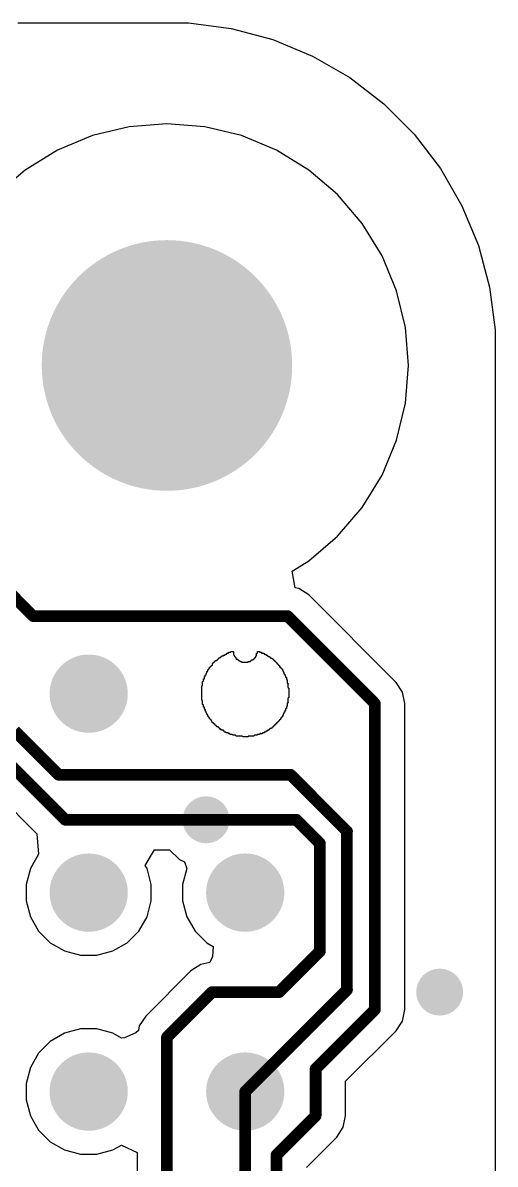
# Model space of a CAD drawing. Header units: inches. Extents: x 0.3 to 40.7, y 0.3 to 25.1.
# Drawn here: x 34.66 to 40.69, y 10.48 to 25.05 of the extents above; entities that cross this region are included whole.
import ezdxf

# ---------------------------------------------------------------- set-up
doc = ezdxf.new("R2010")
doc.units = ezdxf.units.IN
for name, color, linetype in [('BOTTOM', 5, 'Continuous'), ('Pad Holes', 156, 'Continuous'), ('Via Holes', 16, 'Continuous')]:
    doc.layers.add(name, color=color, linetype=linetype)

# ---------------------------------------------------------------- blocks, each defined once
blk = doc.blocks.new('TP_1_00MM_B_3486')
at = {"layer": 'BOTTOM'}
h = blk.add_hatch(color=5, dxfattribs=at)
edge = h.paths.add_edge_path()
edge.add_arc((0, 0), 0.5, 0, 360)
blk = doc.blocks.new('TP_1_00MM_B_3487')
at = {"layer": 'BOTTOM'}
h = blk.add_hatch(color=5, dxfattribs=at)
edge = h.paths.add_edge_path()
edge.add_arc((0, 0), 0.5, 0, 360)
blk = doc.blocks.new('TP_1_00MM_B_3488')
at = {"layer": 'BOTTOM'}
h = blk.add_hatch(color=5, dxfattribs=at)
edge = h.paths.add_edge_path()
edge.add_arc((0, 0), 0.5, 0, 360)
blk = doc.blocks.new('TP_1_00MM_B_3489')
at = {"layer": 'BOTTOM'}
h = blk.add_hatch(color=5, dxfattribs=at)
edge = h.paths.add_edge_path()
edge.add_arc((0, 0), 0.5, 0, 360)
blk = doc.blocks.new('TP_1_00MM_B_3493')
at = {"layer": 'BOTTOM'}
h = blk.add_hatch(color=5, dxfattribs=at)
edge = h.paths.add_edge_path()
edge.add_arc((0, 0), 0.5, 0, 360)

msp = doc.modelspace()

# ---------------------------------------------------------------- hatches: boundary and pattern name
at = {"layer": 'BOTTOM'}
h = msp.add_hatch(color=5, dxfattribs=at)
edge = h.paths.add_edge_path()
edge.add_arc((36.5, 20.68), 1.5, 0, 360)
h = msp.add_hatch(color=5, dxfattribs=at)
edge = h.paths.add_edge_path()
edge.add_arc((37, 14.88), 0.3, 0, 360)
h = msp.add_hatch(color=5, dxfattribs=at)
edge = h.paths.add_edge_path()
edge.add_arc((39.985, 12.68), 0.3, 0, 360)
at = {"layer": 'Pad Holes'}
h = msp.add_hatch(color=7, dxfattribs=at)
edge = h.paths.add_edge_path()
edge.add_arc((36.5, 20.68), 1.6, 0, 360)
at = {"layer": 'Via Holes'}
h = msp.add_hatch(color=7, dxfattribs=at)
edge = h.paths.add_edge_path()
edge.add_arc((37, 14.88), 0.15, 0, 360)
h = msp.add_hatch(color=7, dxfattribs=at)
edge = h.paths.add_edge_path()
edge.add_arc((39.985, 12.68), 0.15, 0, 360)

# ---------------------------------------------------------------- linework, layer by layer
at = {"layer": 'BOTTOM'}
for p, q in [((34.596, 25.054), (36.5, 25.054)), ((36.5, 25.054), (36.775, 25.054)), ((36.775, 25.054), (37.32, 24.982)), ((37.32, 24.982), (37.851, 24.84)), ((37.851, 24.84), (38.359, 24.63)), ((38.359, 24.63), (38.835, 24.355)), ((38.835, 24.355), (39.271, 24.02)), ((39.271, 24.02), (39.66, 23.631)), ((36.5, 23.765), (36.018, 23.727)), ((36.983, 23.727), (36.5, 23.765)), ((35.547, 23.614), (35.1, 23.428)), ((36.018, 23.727), (35.547, 23.614)), ((37.453, 23.614), (36.983, 23.727)), ((37.9, 23.428), (37.453, 23.614)), ((39.66, 23.631), (39.995, 23.195)), ((35.1, 23.428), (34.687, 23.175)), ((38.313, 23.175), (37.9, 23.428)), ((34.687, 23.175), (34.319, 22.861)), ((38.681, 22.861), (38.313, 23.175)), ((39.995, 23.195), (40.27, 22.719)), ((38.995, 22.493), (38.681, 22.861)), ((40.27, 22.719), (40.48, 22.211)), ((39.248, 22.08), (38.995, 22.493)), ((40.48, 22.211), (40.622, 21.68)), ((39.434, 21.633), (39.248, 22.08)), ((39.547, 21.163), (39.434, 21.633)), ((40.622, 21.68), (40.694, 21.135)), ((39.585, 20.68), (39.547, 21.163)), ((40.694, 21.135), (40.694, 20.86)), ((40.694, 20.86), (40.694, 4.5)), ((39.547, 20.197), (39.585, 20.68)), ((39.434, 19.727), (39.547, 20.197)), ((39.248, 19.28), (39.434, 19.727)), ((38.995, 18.867), (39.248, 19.28)), ((38.681, 18.499), (38.995, 18.867)), ((38.313, 18.185), (38.681, 18.499)), ((38.101, 18.054), (38.313, 18.185)), ((38.138, 17.843), (38.101, 18.054)), ((38.187, 17.833), (38.138, 17.843)), ((38.311, 17.75), (38.187, 17.833)), ((39.427, 16.634), (38.311, 17.75)), ((37.11, 16.899), (37.11, 16.904)), ((37.11, 16.904), (37.115, 16.904)), ((37.115, 16.904), (37.115, 16.908)), ((37.115, 16.908), (37.119, 16.908)), ((37.119, 16.908), (37.119, 16.912)), ((37.119, 16.912), (37.137, 16.912)), ((37.137, 16.912), (37.137, 16.917)), ((37.137, 16.917), (37.141, 16.917)), ((37.141, 16.917), (37.141, 16.921)), ((37.141, 16.921), (37.146, 16.921)), ((37.146, 16.921), (37.146, 16.926)), ((37.146, 16.926), (37.15, 16.926)), ((37.15, 16.926), (37.15, 16.93)), ((37.15, 16.93), (37.154, 16.93)), ((37.154, 16.93), (37.154, 16.935)), ((37.154, 16.935), (37.159, 16.935)), ((37.159, 16.935), (37.159, 16.939)), ((37.159, 16.939), (37.163, 16.939)), ((37.163, 16.939), (37.163, 16.943)), ((37.163, 16.943), (37.168, 16.943)), ((37.168, 16.943), (37.168, 16.948)), ((37.168, 16.948), (37.172, 16.948)), ((37.172, 16.948), (37.172, 16.952)), ((37.172, 16.952), (37.185, 16.952)), ((37.185, 16.952), (37.185, 16.957)), ((37.185, 16.957), (37.19, 16.957)), ((37.19, 16.957), (37.19, 16.961)), ((37.19, 16.961), (37.194, 16.961)), ((37.194, 16.961), (37.194, 16.965)), ((37.194, 16.965), (37.199, 16.965)), ((37.199, 16.965), (37.199, 16.97)), ((37.199, 16.97), (37.203, 16.97)), ((37.203, 16.97), (37.203, 16.974)), ((37.203, 16.974), (37.221, 16.974)), ((37.221, 16.974), (37.221, 16.983)), ((37.221, 16.983), (37.238, 16.983)), ((37.238, 16.983), (37.238, 16.987)), ((37.238, 16.987), (37.243, 16.987)), ((37.243, 16.987), (37.243, 16.992)), ((37.243, 16.992), (37.247, 16.992)), ((37.247, 16.992), (37.247, 16.996)), ((37.247, 16.996), (37.265, 16.996)), ((37.265, 16.996), (37.265, 17.005)), ((37.265, 17.005), (37.282, 17.005)), ((37.282, 17.005), (37.282, 17.009)), ((37.282, 17.009), (37.287, 17.009)), ((37.287, 17.009), (37.287, 17.018)), ((37.287, 17.018), (37.318, 17.018)), ((37.318, 17.018), (37.318, 17.027)), ((37.318, 17.027), (37.349, 17.027)), ((37.349, 17.027), (37.349, 16.987)), ((37.349, 16.987), (37.353, 16.987)), ((37.353, 16.987), (37.353, 16.983)), ((37.353, 16.983), (37.357, 16.983)), ((37.357, 16.983), (37.357, 16.97)), ((37.357, 16.97), (37.362, 16.97)), ((37.362, 16.97), (37.362, 16.965)), ((37.362, 16.965), (37.366, 16.965)), ((37.366, 16.965), (37.366, 16.961)), ((37.366, 16.961), (37.371, 16.961)), ((37.371, 16.961), (37.371, 16.957)), ((37.371, 16.957), (37.375, 16.957)), ((37.375, 16.957), (37.375, 16.952)), ((37.375, 16.952), (37.379, 16.952)), ((37.379, 16.952), (37.379, 16.935)), ((37.379, 16.935), (37.384, 16.935)), ((37.384, 16.935), (37.384, 16.93)), ((37.384, 16.93), (37.393, 16.93)), ((37.393, 16.93), (37.393, 16.935)), ((37.393, 16.935), (37.397, 16.935)), ((37.397, 16.935), (37.397, 16.93)), ((37.397, 16.93), (37.401, 16.93)), ((37.401, 16.93), (37.401, 16.926)), ((37.401, 16.926), (37.406, 16.926)), ((37.406, 16.926), (37.406, 16.921)), ((37.406, 16.921), (37.41, 16.921)), ((37.41, 16.921), (37.41, 16.917)), ((37.41, 16.917), (37.415, 16.917)), ((37.415, 16.917), (37.415, 16.912)), ((37.415, 16.912), (37.428, 16.912)), ((37.428, 16.912), (37.428, 16.908)), ((37.428, 16.908), (37.432, 16.908)), ((37.432, 16.908), (37.432, 16.904)), ((37.432, 16.904), (37.437, 16.904)), ((37.437, 16.904), (37.437, 16.899)), ((37.569, 16.899), (37.569, 16.908)), ((37.569, 16.908), (37.573, 16.908)), ((37.573, 16.908), (37.573, 16.912)), ((37.573, 16.912), (37.582, 16.912)), ((37.582, 16.912), (37.582, 16.921)), ((37.582, 16.921), (37.6, 16.921)), ((37.6, 16.921), (37.6, 16.926)), ((37.6, 16.926), (37.604, 16.926)), ((37.604, 16.926), (37.604, 16.93)), ((37.604, 16.93), (37.609, 16.93)), ((37.609, 16.93), (37.609, 16.935)), ((37.609, 16.935), (37.613, 16.935)), ((37.613, 16.935), (37.613, 16.939)), ((37.613, 16.939), (37.618, 16.939)), ((37.618, 16.939), (37.618, 16.943)), ((37.618, 16.943), (37.622, 16.943)), ((37.622, 16.943), (37.622, 16.948)), ((37.622, 16.948), (37.626, 16.948)), ((37.626, 16.948), (37.626, 16.952)), ((37.626, 16.952), (37.631, 16.952)), ((37.631, 16.952), (37.631, 16.957)), ((37.631, 16.957), (37.635, 16.957)), ((37.635, 16.957), (37.635, 16.974)), ((37.635, 16.974), (37.644, 16.974)), ((37.644, 16.974), (37.644, 17.005)), ((37.644, 17.005), (37.653, 17.005)), ((37.653, 17.005), (37.653, 17.009)), ((37.653, 17.009), (37.657, 17.009)), ((37.657, 17.009), (37.657, 17.027)), ((37.657, 17.027), (37.684, 17.027)), ((37.684, 17.027), (37.684, 17.023)), ((37.684, 17.023), (37.688, 17.023)), ((37.688, 17.023), (37.688, 17.018)), ((37.688, 17.018), (37.706, 17.018)), ((37.706, 17.018), (37.706, 17.014)), ((37.706, 17.014), (37.71, 17.014)), ((37.71, 17.014), (37.71, 17.005)), ((37.71, 17.005), (37.741, 17.005)), ((37.741, 17.005), (37.741, 16.996)), ((37.741, 16.996), (37.759, 16.996)), ((37.759, 16.996), (37.759, 16.992)), ((37.759, 16.992), (37.763, 16.992)), ((37.763, 16.992), (37.763, 16.987)), ((37.763, 16.987), (37.767, 16.987)), ((37.767, 16.987), (37.767, 16.983)), ((37.767, 16.983), (37.772, 16.983)), ((37.772, 16.983), (37.772, 16.987)), ((37.772, 16.987), (37.776, 16.987)), ((37.776, 16.987), (37.776, 16.983)), ((37.776, 16.983), (37.781, 16.983)), ((37.781, 16.983), (37.781, 16.979)), ((37.781, 16.979), (37.785, 16.979)), ((37.785, 16.979), (37.785, 16.974)), ((37.785, 16.974), (37.79, 16.974)), ((37.79, 16.974), (37.79, 16.97)), ((37.79, 16.97), (37.794, 16.97)), ((37.794, 16.97), (37.794, 16.965)), ((37.794, 16.965), (37.812, 16.965)), ((37.812, 16.965), (37.812, 16.961)), ((37.812, 16.961), (37.816, 16.961)), ((37.816, 16.961), (37.816, 16.952)), ((37.816, 16.952), (37.825, 16.952)), ((37.825, 16.952), (37.825, 16.943)), ((37.825, 16.943), (37.842, 16.943)), ((37.842, 16.943), (37.842, 16.939)), ((37.842, 16.939), (37.847, 16.939)), ((37.847, 16.939), (37.847, 16.935)), ((37.847, 16.935), (37.851, 16.935)), ((37.851, 16.935), (37.851, 16.93)), ((37.851, 16.93), (37.856, 16.93)), ((37.856, 16.93), (37.856, 16.926)), ((37.856, 16.926), (37.86, 16.926)), ((37.86, 16.926), (37.86, 16.921)), ((37.86, 16.921), (37.864, 16.921)), ((37.864, 16.921), (37.864, 16.917)), ((37.864, 16.917), (37.869, 16.917)), ((37.869, 16.917), (37.869, 16.912)), ((37.869, 16.912), (37.873, 16.912)), ((37.873, 16.912), (37.873, 16.908)), ((37.873, 16.908), (37.878, 16.908)), ((37.878, 16.908), (37.878, 16.904)), ((37.878, 16.904), (37.882, 16.904)), ((37.882, 16.904), (37.882, 16.899)), ((37.009, 16.754), (37.009, 16.771)), ((37.009, 16.771), (37.018, 16.771)), ((37.018, 16.771), (37.018, 16.776)), ((37.018, 16.776), (37.022, 16.776)), ((37.022, 16.776), (37.022, 16.793)), ((37.022, 16.793), (37.027, 16.793)), ((37.027, 16.793), (37.027, 16.798)), ((37.027, 16.798), (37.031, 16.798)), ((37.031, 16.798), (37.031, 16.802)), ((37.031, 16.802), (37.035, 16.802)), ((37.035, 16.802), (37.035, 16.807)), ((37.035, 16.807), (37.04, 16.807)), ((37.04, 16.807), (37.04, 16.82)), ((37.04, 16.82), (37.044, 16.82)), ((37.044, 16.82), (37.044, 16.824)), ((37.044, 16.824), (37.049, 16.824)), ((37.049, 16.824), (37.049, 16.829)), ((37.049, 16.829), (37.053, 16.829)), ((37.053, 16.829), (37.053, 16.833)), ((37.053, 16.833), (37.057, 16.833)), ((37.057, 16.833), (37.057, 16.837)), ((37.057, 16.837), (37.062, 16.837)), ((37.062, 16.837), (37.062, 16.842)), ((37.062, 16.842), (37.066, 16.842)), ((37.066, 16.842), (37.066, 16.846)), ((37.066, 16.846), (37.071, 16.846)), ((37.071, 16.846), (37.071, 16.851)), ((37.071, 16.851), (37.075, 16.851)), ((37.075, 16.851), (37.075, 16.855)), ((37.075, 16.855), (37.08, 16.855)), ((37.08, 16.855), (37.08, 16.86)), ((37.08, 16.86), (37.084, 16.86)), ((37.084, 16.86), (37.084, 16.877)), ((37.084, 16.877), (37.088, 16.877)), ((37.088, 16.877), (37.088, 16.882)), ((37.088, 16.882), (37.093, 16.882)), ((37.093, 16.882), (37.093, 16.886)), ((37.093, 16.886), (37.097, 16.886)), ((37.097, 16.886), (37.097, 16.89)), ((37.097, 16.89), (37.102, 16.89)), ((37.102, 16.89), (37.102, 16.895)), ((37.102, 16.895), (37.106, 16.895)), ((37.106, 16.895), (37.106, 16.899)), ((37.106, 16.899), (37.11, 16.899)), ((37.437, 16.899), (37.454, 16.899)), ((37.454, 16.899), (37.454, 16.89)), ((37.454, 16.89), (37.538, 16.89)), ((37.538, 16.89), (37.538, 16.899)), ((37.538, 16.899), (37.569, 16.899)), ((37.882, 16.899), (37.887, 16.899)), ((37.887, 16.899), (37.887, 16.895)), ((37.887, 16.895), (37.891, 16.895)), ((37.891, 16.895), (37.891, 16.89)), ((37.891, 16.89), (37.895, 16.89)), ((37.895, 16.89), (37.895, 16.886)), ((37.895, 16.886), (37.9, 16.886)), ((37.9, 16.886), (37.9, 16.882)), ((37.9, 16.882), (37.904, 16.882)), ((37.904, 16.882), (37.904, 16.877)), ((37.904, 16.877), (37.909, 16.877)), ((37.909, 16.877), (37.909, 16.873)), ((37.909, 16.873), (37.913, 16.873)), ((37.913, 16.873), (37.913, 16.868)), ((37.913, 16.868), (37.917, 16.868)), ((37.917, 16.868), (37.917, 16.864)), ((37.917, 16.864), (37.922, 16.864)), ((37.922, 16.864), (37.922, 16.86)), ((37.922, 16.86), (37.926, 16.86)), ((37.926, 16.86), (37.926, 16.855)), ((37.926, 16.855), (37.931, 16.855)), ((37.931, 16.855), (37.931, 16.851)), ((37.931, 16.851), (37.935, 16.851)), ((37.935, 16.851), (37.935, 16.846)), ((37.935, 16.846), (37.939, 16.846)), ((37.939, 16.846), (37.939, 16.842)), ((37.939, 16.842), (37.944, 16.842)), ((37.939, 16.837), (37.939, 16.833)), ((37.944, 16.837), (37.939, 16.837)), ((37.939, 16.833), (37.944, 16.833)), ((37.944, 16.842), (37.944, 16.837)), ((37.944, 16.833), (37.944, 16.829)), ((37.944, 16.829), (37.948, 16.829)), ((37.948, 16.829), (37.948, 16.824)), ((37.948, 16.824), (37.953, 16.824)), ((37.953, 16.824), (37.953, 16.815)), ((37.953, 16.815), (37.962, 16.815)), ((37.962, 16.815), (37.962, 16.811)), ((37.962, 16.811), (37.966, 16.811)), ((37.966, 16.811), (37.966, 16.807)), ((37.966, 16.807), (37.97, 16.807)), ((37.97, 16.807), (37.97, 16.802)), ((37.97, 16.802), (37.975, 16.802)), ((37.975, 16.802), (37.975, 16.785)), ((37.975, 16.785), (37.979, 16.785)), ((37.979, 16.785), (37.979, 16.78)), ((37.979, 16.78), (37.984, 16.78)), ((37.984, 16.78), (37.984, 16.767)), ((37.984, 16.767), (37.988, 16.767)), ((37.988, 16.767), (37.988, 16.763)), ((37.988, 16.763), (37.992, 16.763)), ((37.992, 16.763), (37.992, 16.745)), ((36.956, 16.595), (36.956, 16.643)), ((36.956, 16.643), (36.96, 16.643)), ((36.96, 16.643), (36.96, 16.648)), ((36.96, 16.648), (36.965, 16.648)), ((36.965, 16.648), (36.965, 16.652)), ((36.965, 16.652), (36.969, 16.652)), ((36.969, 16.652), (36.969, 16.679)), ((36.969, 16.679), (36.978, 16.679)), ((36.978, 16.679), (36.978, 16.71)), ((36.978, 16.71), (36.987, 16.71)), ((36.987, 16.71), (36.987, 16.727)), ((36.987, 16.727), (36.991, 16.727)), ((36.991, 16.727), (36.991, 16.732)), ((36.991, 16.732), (37, 16.732)), ((37, 16.732), (37, 16.749)), ((37, 16.749), (37.005, 16.749)), ((37.005, 16.749), (37.005, 16.754)), ((37.005, 16.754), (37.009, 16.754)), ((37.992, 16.745), (37.997, 16.745)), ((37.997, 16.745), (37.997, 16.74)), ((37.997, 16.74), (38.006, 16.74)), ((38.006, 16.74), (38.006, 16.723)), ((38.006, 16.723), (38.01, 16.723)), ((38.01, 16.723), (38.01, 16.718)), ((38.01, 16.718), (38.014, 16.718)), ((38.014, 16.718), (38.014, 16.701)), ((38.014, 16.701), (38.023, 16.701)), ((38.023, 16.701), (38.023, 16.696)), ((38.023, 16.696), (38.028, 16.696)), ((38.028, 16.696), (38.028, 16.67)), ((38.028, 16.67), (38.032, 16.67)), ((38.032, 16.67), (38.032, 16.665)), ((38.032, 16.665), (38.036, 16.665)), ((38.036, 16.665), (38.036, 16.626)), ((38.036, 16.626), (38.045, 16.626)), ((38.045, 16.626), (38.045, 16.617)), ((38.045, 16.617), (38.05, 16.617)), ((38.05, 16.613), (38.045, 16.613)), ((38.045, 16.613), (38.045, 16.568)), ((38.05, 16.617), (38.05, 16.613)), ((39.51, 16.51), (39.427, 16.634)), ((36.947, 16.405), (36.947, 16.591)), ((36.947, 16.591), (36.952, 16.591)), ((36.952, 16.591), (36.952, 16.595)), ((36.952, 16.595), (36.956, 16.595)), ((38.045, 16.568), (38.05, 16.568)), ((38.05, 16.568), (38.05, 16.564)), ((38.05, 16.564), (38.054, 16.564)), ((38.054, 16.564), (38.054, 16.56)), ((38.054, 16.56), (38.059, 16.56)), ((38.059, 16.56), (38.059, 16.436)), ((39.539, 16.364), (39.51, 16.51)), ((36.952, 16.405), (36.947, 16.405)), ((36.952, 16.401), (36.952, 16.405)), ((36.956, 16.401), (36.952, 16.401)), ((36.956, 16.352), (36.956, 16.401)), ((36.96, 16.352), (36.956, 16.352)), ((36.96, 16.348), (36.96, 16.352)), ((36.969, 16.348), (36.96, 16.348)), ((36.969, 16.317), (36.969, 16.348)), ((38.032, 16.326), (38.028, 16.326)), ((38.028, 16.326), (38.028, 16.299)), ((38.036, 16.33), (38.032, 16.33)), ((38.032, 16.33), (38.032, 16.326)), ((38.045, 16.37), (38.036, 16.37)), ((38.036, 16.37), (38.036, 16.33)), ((38.05, 16.432), (38.045, 16.432)), ((38.045, 16.432), (38.045, 16.383)), ((38.045, 16.383), (38.05, 16.383)), ((38.05, 16.379), (38.045, 16.379)), ((38.045, 16.379), (38.045, 16.37)), ((38.059, 16.436), (38.05, 16.436)), ((38.05, 16.436), (38.05, 16.432)), ((38.05, 16.383), (38.05, 16.379)), ((39.539, 12.457), (39.539, 16.364)), ((36.978, 16.317), (36.969, 16.317)), ((36.978, 16.291), (36.978, 16.317)), ((36.982, 16.291), (36.978, 16.291)), ((36.982, 16.286), (36.982, 16.291)), ((36.987, 16.286), (36.982, 16.286)), ((36.987, 16.282), (36.987, 16.286)), ((36.991, 16.282), (36.987, 16.282)), ((36.987, 16.269), (36.987, 16.277)), ((36.987, 16.277), (36.991, 16.277)), ((36.991, 16.269), (36.987, 16.269)), ((36.991, 16.277), (36.991, 16.282)), ((36.991, 16.264), (36.991, 16.269)), ((37, 16.264), (36.991, 16.264)), ((37, 16.247), (37, 16.264)), ((37.005, 16.247), (37, 16.247)), ((37.005, 16.242), (37.005, 16.247)), ((37.009, 16.242), (37.005, 16.242)), ((37.009, 16.224), (37.009, 16.242)), ((37.018, 16.224), (37.009, 16.224)), ((37.018, 16.22), (37.018, 16.224)), ((37.022, 16.22), (37.018, 16.22)), ((37.022, 16.202), (37.022, 16.22)), ((37.027, 16.202), (37.022, 16.202)), ((37.027, 16.198), (37.027, 16.202)), ((37.031, 16.198), (37.027, 16.198)), ((37.031, 16.194), (37.031, 16.198)), ((37.035, 16.194), (37.031, 16.194)), ((37.035, 16.189), (37.035, 16.194)), ((37.04, 16.189), (37.035, 16.189)), ((37.04, 16.176), (37.04, 16.189)), ((37.044, 16.176), (37.04, 16.176)), ((37.044, 16.172), (37.044, 16.176)), ((37.962, 16.18), (37.953, 16.18)), ((37.953, 16.18), (37.953, 16.163)), ((37.966, 16.189), (37.962, 16.189)), ((37.962, 16.189), (37.962, 16.18)), ((37.975, 16.194), (37.966, 16.194)), ((37.966, 16.194), (37.966, 16.189)), ((37.979, 16.211), (37.975, 16.211)), ((37.975, 16.211), (37.975, 16.194)), ((37.984, 16.216), (37.979, 16.216)), ((37.979, 16.216), (37.979, 16.211)), ((37.992, 16.233), (37.984, 16.233)), ((37.984, 16.233), (37.984, 16.216)), ((37.997, 16.251), (37.992, 16.251)), ((37.992, 16.251), (37.992, 16.233)), ((38.006, 16.255), (37.997, 16.255)), ((37.997, 16.255), (37.997, 16.251)), ((38.01, 16.273), (38.006, 16.273)), ((38.006, 16.273), (38.006, 16.255)), ((38.014, 16.277), (38.01, 16.277)), ((38.01, 16.277), (38.01, 16.273)), ((38.019, 16.295), (38.014, 16.295)), ((38.014, 16.295), (38.014, 16.277)), ((38.028, 16.299), (38.019, 16.299)), ((38.019, 16.299), (38.019, 16.295)), ((37.049, 16.172), (37.044, 16.172)), ((37.049, 16.167), (37.049, 16.172)), ((37.053, 16.167), (37.049, 16.167)), ((37.053, 16.163), (37.053, 16.167)), ((37.057, 16.163), (37.053, 16.163)), ((37.057, 16.158), (37.057, 16.163)), ((37.062, 16.158), (37.057, 16.158)), ((37.062, 16.154), (37.062, 16.158)), ((37.066, 16.154), (37.062, 16.154)), ((37.066, 16.15), (37.066, 16.154)), ((37.071, 16.15), (37.066, 16.15)), ((37.071, 16.145), (37.071, 16.15)), ((37.075, 16.145), (37.071, 16.145)), ((37.075, 16.127), (37.075, 16.145)), ((37.084, 16.127), (37.075, 16.127)), ((37.084, 16.119), (37.084, 16.127)), ((37.093, 16.119), (37.084, 16.119)), ((37.093, 16.11), (37.093, 16.119)), ((37.097, 16.11), (37.093, 16.11)), ((37.097, 16.105), (37.097, 16.11)), ((37.106, 16.105), (37.097, 16.105)), ((37.106, 16.097), (37.106, 16.105)), ((37.115, 16.097), (37.106, 16.097)), ((37.115, 16.088), (37.115, 16.097)), ((37.119, 16.088), (37.115, 16.088)), ((37.119, 16.083), (37.119, 16.088)), ((37.128, 16.083), (37.119, 16.083)), ((37.128, 16.075), (37.128, 16.083)), ((37.137, 16.075), (37.128, 16.075)), ((37.137, 16.066), (37.137, 16.075)), ((37.154, 16.066), (37.137, 16.066)), ((37.154, 16.061), (37.154, 16.066)), ((37.159, 16.061), (37.154, 16.061)), ((37.159, 16.057), (37.159, 16.061)), ((37.163, 16.057), (37.159, 16.057)), ((37.163, 16.052), (37.163, 16.057)), ((37.168, 16.052), (37.163, 16.052)), ((37.168, 16.048), (37.168, 16.052)), ((37.172, 16.048), (37.168, 16.048)), ((37.172, 16.044), (37.172, 16.048)), ((37.177, 16.044), (37.172, 16.044)), ((37.177, 16.039), (37.177, 16.044)), ((37.181, 16.039), (37.177, 16.039)), ((37.181, 16.035), (37.181, 16.039)), ((37.185, 16.035), (37.181, 16.035)), ((37.185, 16.03), (37.185, 16.035)), ((37.19, 16.03), (37.185, 16.03)), ((37.194, 16.035), (37.19, 16.035)), ((37.19, 16.035), (37.19, 16.03)), ((37.194, 16.03), (37.194, 16.035)), ((37.199, 16.03), (37.194, 16.03)), ((37.199, 16.026), (37.199, 16.03)), ((37.807, 16.03), (37.803, 16.03)), ((37.803, 16.03), (37.803, 16.022)), ((37.816, 16.035), (37.807, 16.035)), ((37.807, 16.035), (37.807, 16.03)), ((37.834, 16.044), (37.816, 16.044)), ((37.816, 16.044), (37.816, 16.035)), ((37.838, 16.048), (37.834, 16.048)), ((37.834, 16.048), (37.834, 16.044)), ((37.842, 16.052), (37.838, 16.052)), ((37.838, 16.052), (37.838, 16.048)), ((37.847, 16.057), (37.842, 16.057)), ((37.842, 16.057), (37.842, 16.052)), ((37.851, 16.061), (37.847, 16.061)), ((37.847, 16.061), (37.847, 16.057)), ((37.856, 16.066), (37.851, 16.066)), ((37.851, 16.066), (37.851, 16.061)), ((37.86, 16.07), (37.856, 16.07)), ((37.856, 16.07), (37.856, 16.066)), ((37.864, 16.075), (37.86, 16.075)), ((37.86, 16.075), (37.86, 16.07)), ((37.869, 16.079), (37.864, 16.079)), ((37.864, 16.079), (37.864, 16.075)), ((37.873, 16.083), (37.869, 16.083)), ((37.869, 16.083), (37.869, 16.079)), ((37.878, 16.088), (37.873, 16.088)), ((37.873, 16.088), (37.873, 16.083)), ((37.882, 16.092), (37.878, 16.092)), ((37.878, 16.092), (37.878, 16.088)), ((37.887, 16.097), (37.882, 16.097)), ((37.882, 16.097), (37.882, 16.092)), ((37.891, 16.101), (37.887, 16.101)), ((37.887, 16.101), (37.887, 16.097)), ((37.895, 16.105), (37.891, 16.105)), ((37.891, 16.105), (37.891, 16.101)), ((37.9, 16.11), (37.895, 16.11)), ((37.895, 16.11), (37.895, 16.105)), ((37.904, 16.114), (37.9, 16.114)), ((37.9, 16.114), (37.9, 16.11)), ((37.909, 16.119), (37.904, 16.119)), ((37.904, 16.119), (37.904, 16.114)), ((37.913, 16.123), (37.909, 16.123)), ((37.909, 16.123), (37.909, 16.119)), ((37.917, 16.127), (37.913, 16.127)), ((37.913, 16.127), (37.913, 16.123)), ((37.922, 16.132), (37.917, 16.132)), ((37.917, 16.132), (37.917, 16.127)), ((37.926, 16.136), (37.922, 16.136)), ((37.922, 16.136), (37.922, 16.132)), ((37.931, 16.141), (37.926, 16.141)), ((37.926, 16.141), (37.926, 16.136)), ((37.935, 16.145), (37.931, 16.145)), ((37.931, 16.145), (37.931, 16.141)), ((37.939, 16.15), (37.935, 16.15)), ((37.935, 16.15), (37.935, 16.145)), ((37.944, 16.154), (37.939, 16.154)), ((37.939, 16.154), (37.939, 16.15)), ((37.948, 16.158), (37.944, 16.158)), ((37.944, 16.158), (37.944, 16.154)), ((37.953, 16.163), (37.948, 16.163)), ((37.948, 16.163), (37.948, 16.158)), ((37.203, 16.026), (37.199, 16.026)), ((37.203, 16.022), (37.203, 16.026)), ((37.221, 16.022), (37.203, 16.022)), ((37.221, 16.017), (37.221, 16.022)), ((37.225, 16.017), (37.221, 16.017)), ((37.225, 16.013), (37.225, 16.017)), ((37.229, 16.013), (37.225, 16.013)), ((37.229, 16.008), (37.229, 16.013)), ((37.234, 16.008), (37.229, 16.008)), ((37.234, 16), (37.234, 16.008)), ((37.251, 16), (37.234, 16)), ((37.251, 15.995), (37.251, 16)), ((37.256, 15.995), (37.251, 15.995)), ((37.256, 15.991), (37.256, 15.995)), ((37.282, 15.991), (37.256, 15.991)), ((37.282, 15.986), (37.282, 15.991)), ((37.287, 15.986), (37.282, 15.986)), ((37.287, 15.982), (37.287, 15.986)), ((37.291, 15.982), (37.287, 15.982)), ((37.291, 15.978), (37.291, 15.982)), ((37.296, 15.978), (37.291, 15.978)), ((37.3, 15.982), (37.296, 15.982)), ((37.296, 15.982), (37.296, 15.978)), ((37.3, 15.978), (37.3, 15.982)), ((37.304, 15.978), (37.3, 15.978)), ((37.304, 15.973), (37.304, 15.978)), ((37.309, 15.973), (37.304, 15.973)), ((37.309, 15.969), (37.309, 15.973)), ((37.335, 15.969), (37.309, 15.969)), ((37.335, 15.964), (37.335, 15.969)), ((37.34, 15.964), (37.335, 15.964)), ((37.34, 15.96), (37.34, 15.964)), ((37.375, 15.96), (37.34, 15.96)), ((37.375, 15.955), (37.375, 15.96)), ((37.379, 15.955), (37.375, 15.955)), ((37.379, 15.951), (37.379, 15.955)), ((37.384, 15.951), (37.379, 15.951)), ((37.384, 15.947), (37.384, 15.951)), ((37.463, 15.947), (37.384, 15.947)), ((37.463, 15.942), (37.463, 15.947)), ((37.468, 15.942), (37.463, 15.942)), ((37.468, 15.938), (37.468, 15.942)), ((37.538, 15.938), (37.468, 15.938)), ((37.609, 15.947), (37.538, 15.947)), ((37.538, 15.947), (37.538, 15.938)), ((37.613, 15.951), (37.609, 15.951)), ((37.609, 15.951), (37.609, 15.947)), ((37.618, 15.955), (37.613, 15.955)), ((37.613, 15.955), (37.613, 15.951)), ((37.653, 15.96), (37.618, 15.96)), ((37.618, 15.96), (37.618, 15.955)), ((37.657, 15.964), (37.653, 15.964)), ((37.653, 15.964), (37.653, 15.96)), ((37.684, 15.969), (37.657, 15.969)), ((37.657, 15.969), (37.657, 15.964)), ((37.688, 15.973), (37.684, 15.973)), ((37.684, 15.973), (37.684, 15.969)), ((37.692, 15.978), (37.688, 15.978)), ((37.688, 15.978), (37.688, 15.973)), ((37.701, 15.982), (37.692, 15.982)), ((37.692, 15.982), (37.692, 15.978)), ((37.701, 15.978), (37.701, 15.982)), ((37.715, 15.978), (37.701, 15.978)), ((37.719, 15.982), (37.715, 15.982)), ((37.715, 15.982), (37.715, 15.978)), ((37.723, 15.986), (37.719, 15.986)), ((37.719, 15.986), (37.719, 15.982)), ((37.741, 15.991), (37.723, 15.991)), ((37.723, 15.991), (37.723, 15.986)), ((37.759, 16), (37.741, 16)), ((37.741, 16), (37.741, 15.991)), ((37.763, 16.004), (37.759, 16.004)), ((37.759, 16.004), (37.759, 16)), ((37.781, 16.013), (37.763, 16.013)), ((37.763, 16.013), (37.763, 16.004)), ((37.785, 16.017), (37.781, 16.017)), ((37.781, 16.017), (37.781, 16.013)), ((37.803, 16.022), (37.785, 16.022)), ((37.785, 16.022), (37.785, 16.017)), ((34.341, 15.198), (34.838, 14.702)), ((34.838, 14.702), (34.86, 14.441)), ((34.86, 14.441), (34.755, 14.259)), ((36.223, 14.298), (36.339, 14.498)), ((36.339, 14.498), (36.534, 14.498)), ((36.534, 14.498), (36.66, 14.371)), ((36.246, 14.259), (36.223, 14.298)), ((36.66, 14.371), (36.726, 14.344)), ((36.726, 14.344), (36.755, 14.259)), ((34.755, 14.259), (34.7, 14.055)), ((36.3, 14.055), (36.246, 14.259)), ((36.755, 14.259), (36.7, 14.055)), ((34.7, 14.055), (34.7, 13.845)), ((36.3, 13.845), (36.3, 14.055)), ((36.7, 14.055), (36.7, 13.845)), ((34.7, 13.845), (34.755, 13.641)), ((36.246, 13.641), (36.3, 13.845)), ((36.7, 13.845), (36.755, 13.641)), ((34.755, 13.641), (34.86, 13.459)), ((36.14, 13.459), (36.246, 13.641)), ((36.755, 13.641), (36.86, 13.459)), ((34.86, 13.459), (35.009, 13.31)), ((35.991, 13.31), (36.14, 13.459)), ((36.86, 13.459), (37.009, 13.31)), ((35.009, 13.31), (35.191, 13.205)), ((35.809, 13.205), (35.991, 13.31)), ((37.009, 13.31), (37.091, 13.262)), ((37.091, 13.262), (37.082, 13.135)), ((35.191, 13.205), (35.395, 13.15)), ((35.395, 13.15), (35.605, 13.15)), ((35.605, 13.15), (35.809, 13.205)), ((37.082, 13.135), (37.048, 13.056)), ((36.931, 13.033), (36.807, 12.95)), ((37.048, 13.056), (36.931, 13.033)), ((36.807, 12.95), (36.23, 12.373)), ((39.51, 12.31), (39.539, 12.457)), ((36.147, 12.249), (36.135, 12.189)), ((36.23, 12.373), (36.147, 12.249)), ((39.427, 12.186), (39.51, 12.31)), ((35.191, 12.155), (35.009, 12.05)), ((35.395, 12.21), (35.191, 12.155)), ((35.605, 12.21), (35.395, 12.21)), ((35.809, 12.155), (35.605, 12.21)), ((35.918, 12.093), (35.809, 12.155)), ((35.958, 12.095), (35.918, 12.093)), ((36.104, 12.159), (35.958, 12.095)), ((36.135, 12.189), (36.104, 12.159)), ((38.782, 11.542), (39.427, 12.186)), ((35.009, 12.05), (34.86, 11.901)), ((34.86, 11.901), (34.755, 11.719)), ((34.755, 11.719), (34.7, 11.515)), ((34.7, 11.515), (34.7, 11.305)), ((38.782, 11.1), (38.782, 11.542)), ((34.7, 11.305), (34.755, 11.101)), ((34.755, 11.101), (34.86, 10.919)), ((38.753, 10.954), (38.782, 11.1)), ((38.67, 10.83), (38.753, 10.954)), ((34.86, 10.919), (35.009, 10.77)), ((38.282, 10.442), (38.67, 10.83)), ((35.009, 10.77), (35.191, 10.665)), ((35.191, 10.665), (35.395, 10.61)), ((35.605, 10.61), (35.809, 10.665)), ((35.809, 10.665), (35.918, 10.727)), ((35.918, 10.727), (36.118, 10.631)), ((35.395, 10.61), (35.605, 10.61)), ((36.118, 10.631), (36.118, 10.028))]:
    msp.add_line(p, q, dxfattribs=at)
at = {"layer": 'BOTTOM', "const_width": 0.15}
for points in [[(33.19, 19.08), (34.79, 17.48)], [(34.79, 17.48), (38.041, 17.48)], [(38.041, 17.48), (39.157, 16.364)], [(39.157, 12.457), (39.157, 16.364)], [(34.554, 16.015), (35.114, 15.455)], [(34.277, 15.803), (35.2, 14.88)], [(35.114, 15.455), (38.078, 15.455)], [(38.078, 15.455), (38.8, 14.733)], [(35.2, 14.88), (38.153, 14.88)], [(38.153, 14.88), (38.454, 14.579)], [(38.8, 12.71), (38.8, 14.733)], [(38.454, 13.2), (38.454, 14.579)], [(37.934, 12.68), (38.454, 13.2)], [(36.5, 12.103), (37.078, 12.68)], [(37.078, 12.68), (37.934, 12.68)], [(37.5, 11.41), (38.8, 12.71)], [(38.4, 11.7), (39.157, 12.457)], [(36.5, 9.87), (36.5, 12.103)], [(38.4, 11.1), (38.4, 11.7)], [(37.5, 10.345), (37.5, 11.41)], [(37.9, 10.6), (38.4, 11.1)], [(37.9, 9.319), (37.9, 10.6)]]:
    msp.add_lwpolyline(points, dxfattribs=at)
at = {"layer": 'BOTTOM', "const_width": 0.075}
for points in [[(34.753, 17.48, 1), (34.828, 17.48, 1)], [(34.753, 17.48, 1), (34.828, 17.48, 1)], [(38.003, 17.48, 1), (38.078, 17.48, 1)], [(38.003, 17.48, 1), (38.078, 17.48, 1)], [(39.119, 16.364, 1), (39.194, 16.364, 1)], [(39.119, 16.364, 1), (39.194, 16.364, 1)], [(35.076, 15.455, 1), (35.151, 15.455, 1)], [(35.076, 15.455, 1), (35.151, 15.455, 1)], [(38.04, 15.455, 1), (38.115, 15.455, 1)], [(38.04, 15.455, 1), (38.115, 15.455, 1)], [(35.163, 14.88, 1), (35.238, 14.88, 1)], [(35.163, 14.88, 1), (35.238, 14.88, 1)], [(38.116, 14.88, 1), (38.191, 14.88, 1)], [(38.116, 14.88, 1), (38.191, 14.88, 1)], [(38.763, 14.733, 1), (38.838, 14.733, 1)], [(38.763, 14.733, 1), (38.838, 14.733, 1)], [(38.416, 14.579, 1), (38.491, 14.579, 1)], [(38.416, 14.579, 1), (38.491, 14.579, 1)], [(38.416, 13.2, 1), (38.491, 13.2, 1)], [(38.416, 13.2, 1), (38.491, 13.2, 1)], [(37.04, 12.68, 1), (37.115, 12.68, 1)], [(37.04, 12.68, 1), (37.115, 12.68, 1)], [(37.896, 12.68, 1), (37.971, 12.68, 1)], [(37.896, 12.68, 1), (37.971, 12.68, 1)], [(38.763, 12.71, 1), (38.838, 12.71, 1)], [(38.763, 12.71, 1), (38.838, 12.71, 1)], [(39.119, 12.457, 1), (39.194, 12.457, 1)], [(39.119, 12.457, 1), (39.194, 12.457, 1)], [(36.463, 12.103, 1), (36.538, 12.103, 1)], [(36.463, 12.103, 1), (36.538, 12.103, 1)], [(38.362, 11.7, 1), (38.437, 11.7, 1)], [(38.362, 11.7, 1), (38.437, 11.7, 1)], [(37.463, 11.41, 1), (37.538, 11.41, 1)], [(37.463, 11.41, 1), (37.538, 11.41, 1)], [(38.362, 11.1, 1), (38.437, 11.1, 1)], [(38.362, 11.1, 1), (38.437, 11.1, 1)], [(37.862, 10.6, 1), (37.938, 10.6, 1)], [(37.862, 10.6, 1), (37.938, 10.6, 1)]]:
    msp.add_lwpolyline(points, format="xyb", close=True, dxfattribs=at)

# ---------------------------------------------------------------- block references
at = {"rotation": 180}
for name, p in [('TP_1_00MM_B_3489', (35.5, 16.49)), ('TP_1_00MM_B_3487', (35.5, 13.95)), ('TP_1_00MM_B_3488', (37.5, 13.95)), ('TP_1_00MM_B_3486', (35.5, 11.41)), ('TP_1_00MM_B_3493', (37.5, 11.41))]:
    msp.add_blockref(name, p, dxfattribs=at)

doc.saveas('drawing.dxf')
